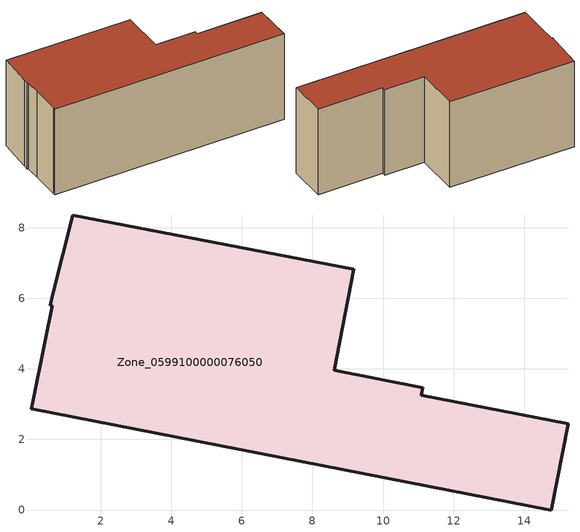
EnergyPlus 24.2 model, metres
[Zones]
Zone_0599100000076050
 floor ground (C_G): 0.42,4.81 0.62,5.8 0.57,5.81 0.63,6.12 1.2,8.36 9.17,6.82 8.61,3.96 11.12,3.47 11.08,3.25 15.25,2.44 14.77,0 0.03,2.86 0.06,2.99 z0
 wall outside (C_F): 0.06,2.99 0.03,2.86 14.77,0 15.25,2.44 11.08,3.25 11.12,3.47 8.61,3.96 9.17,6.82 1.2,8.36 0.63,6.12 0.57,5.81 0.62,5.8 0.42,4.81 0.06,2.99 z0:5.85
 roof outside (C_R): 9.17,6.82 1.2,8.36 0.63,6.12 0.57,5.81 0.62,5.8 0.42,4.81 0.06,2.99 0.03,2.86 14.77,0 15.25,2.44 11.08,3.25 11.12,3.47 8.61,3.96 z5.85
[BUILDING]
Pand.0599100000076050: North Axis=0; Terrain=City; Loads Convergence Tolerance Value=0.04; Temperature Convergence Tolerance Value=0.4; Solar Distribution=FullExterior; Maximum Number of Warmup Days=25; Minimum Number of Warmup Days=1
[Site:Location]
Rotterdam.The.Hague.AP_ZH_NLD Design_Conditions: Latitude=51.96; Longitude=4.45; Time Zone=1; Elevation=-4.5
[SITE:GROUNDTEMPERATURE:BUILDINGSURFACE]
18, 18, 18, 18, 18, 18, 18, 18, 18, 18, 18, 18
[MATERIAL] Thermal Absorptance=0.9; Solar Absorptance=0.7; Visible Absorptance=0.7
Name | Roughness | Thickness | Conductivity | Density | Specific Heat
G.TC.1946 | MediumSmooth | 0.15 | 1 | 540 | 1210
F.TC.1946 | Rough | 0.3 | 0.857143 | 1920 | 840
R.TC.1946 | MediumRough | 0.2 | 0.909091 | 1500 | 1000
[CONSTRUCTION]
C_G: G.TC.1946
C_F: F.TC.1946
C_R: R.TC.1946
[ZONE]
Zone_0599100000076050: Type=1; Multiplier=1; Ceiling Height=Autocalculate; Volume=Autocalculate; Floor Area=autocalculate; Part of Total Floor Area=Yes
[ZONEINFILTRATION:DESIGNFLOWRATE]
Infil_Zone_0599100000076050: Zone or ZoneList or Space or SpaceList=Zone_0599100000076050; Schedule=AlwaysOn; Design Flow Rate Calculation Method=Flow/Area; Flow Rate per Floor Area=0.003; Constant Term Coefficient=1; Temperature Term Coefficient=0; Velocity Term Coefficient=0; Velocity Squared Term Coefficient=0
[HVACTEMPLATE:ZONE:IDEALLOADSAIRSYSTEM]
Zone_0599100000076050: Maximum Heating Supply Air Temperature=50; Minimum Cooling Supply Air Temperature=13; Maximum Heating Supply Air Humidity Ratio=0.0156; Minimum Cooling Supply Air Humidity Ratio=0.0077; Heating Limit=NoLimit; Cooling Limit=NoLimit; Dehumidification Control Type=ConstantSensibleHeatRatio; Cooling Sensible Heat Ratio=0.7; Dehumidification Setpoint=60; Humidification Control Type=None; Humidification Setpoint=30; Outdoor Air Method=None; Outdoor Air Flow Rate per Person=0.00944; Outdoor Air Flow Rate per Zone Floor Area=0; Outdoor Air Flow Rate per Zone=0; Demand Controlled Ventilation Type=None; Outdoor Air Economizer Type=NoEconomizer; Heat Recovery Type=None; Sensible Heat Recovery Effectiveness=0.7; Latent Heat Recovery Effectiveness=0.65
[ZONECONTROL:THERMOSTAT]
ThermostatControl_Zone_0599100000076050: Zone or ZoneList=Zone_0599100000076050; Control Type Schedule=DualSetpointControlType; Control 1=Thermostat_Zone_0599100000076050; Temperature Difference Between Cutout And Setpoint=0
[THERMOSTATSETPOINT:DUALSETPOINT]
Thermostat_Zone_0599100000076050: Heating Setpoint Temperature Schedule=HeatingSetpoint_Zone_0599100000076050; Cooling Setpoint Temperature Schedule=CoolingSetpoint_Zone_0599100000076050
[SCHEDULE:COMPACT]
HeatingSetpoint_Zone_0599100000076050: Through: 12/31, For: AllDays, Until: 24:00, 21
CoolingSetpoint_Zone_0599100000076050: Through: 12/31, For: AllDays, Until: 24:00, 24
DualSetpointControlType: Through: 12/31, For: AllDays, Until: 24:00, 4
AlwaysOn: Through: 12/31, For: AllDays, Until: 24:00, 1
